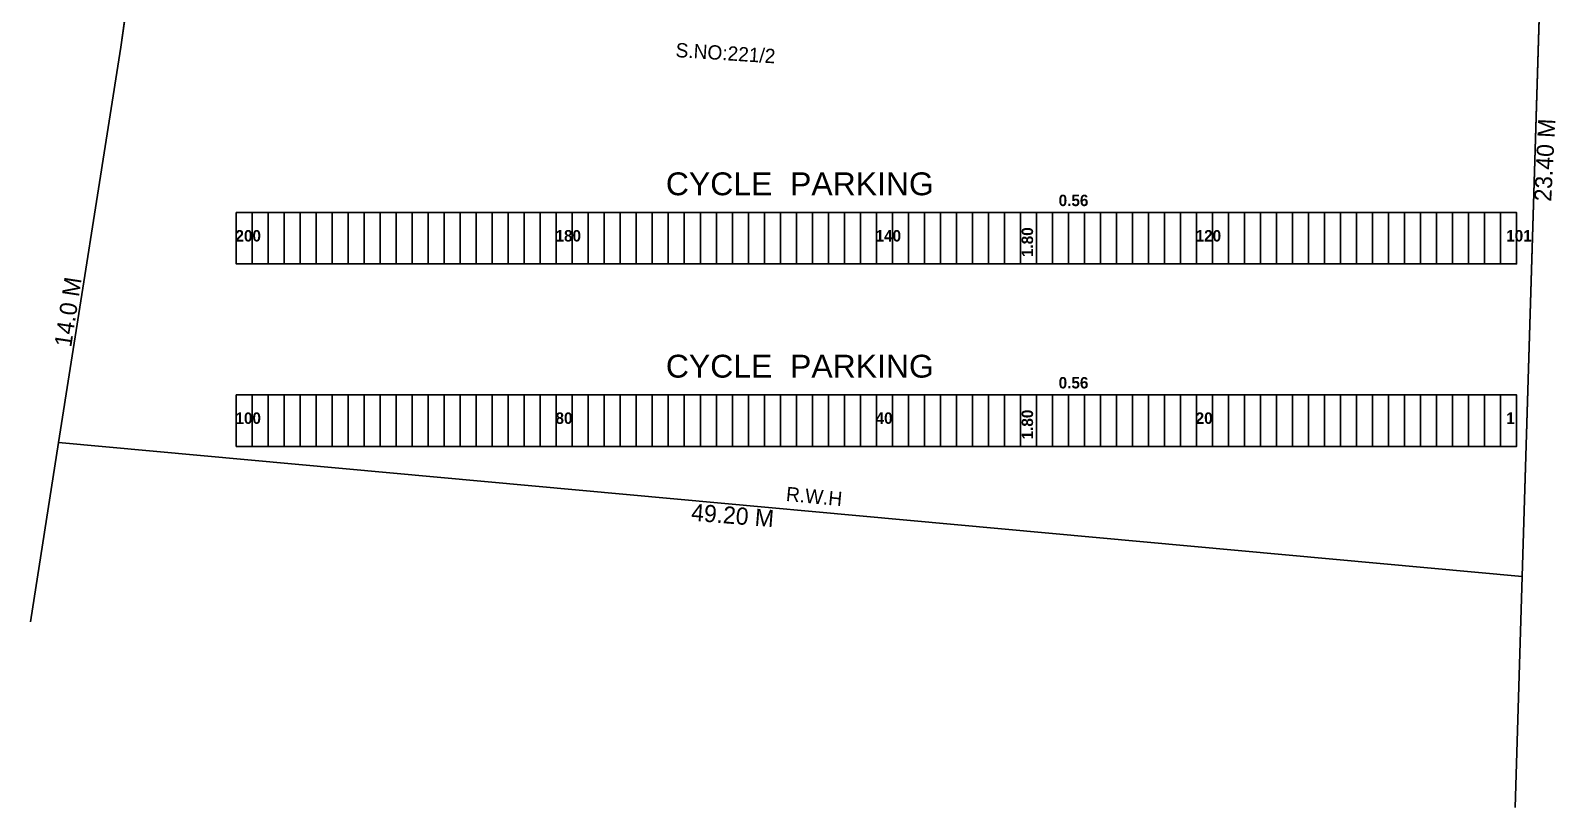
# Model space of a CAD drawing. Header units: metres. Extents: x 6102588 to 6102903, y -6660468 to -6660379.
# Drawn here: x 6102588.2 to 6102641.7, y -6660466.9 to -6660439.7 of the extents above; entities that cross this region are included whole.
import ezdxf

# ---------------------------------------------------------------- set-up
doc = ezdxf.new("R2010")
doc.units = ezdxf.units.M
doc.header["$LTSCALE"] = 500
doc.header["$MEASUREMENT"] = 0
doc.layers.get('0').update_dxf_attribs({"linetype": 'CONTINUOUS'})
doc.layers.add('CYCLE_PARKING', color=250, linetype='CONTINUOUS')
doc.layers.add('PLOT_BOUNDARY', color=70, linetype='CONTINUOUS')
doc.styles.add('gautham', font='arial.ttf')
doc.styles.get("Standard").update_dxf_attribs({"font": 'GOTHIC.TTF'})

msp = doc.modelspace()

# ---------------------------------------------------------------- linework, layer by layer
at = {"linetype": 'ByBlock', "lineweight": 35}
for p, q in [((6102591.37233, -6660440.25122), (6102593.96464, -6660422.23382)), ((6102641.12046, -6660435.38353), (6102640.41738, -6660458.77296)), ((6102591.37233, -6660440.25122), (6102589.19754, -6660454.08127)), ((6102588.21864, -6660460.35461), (6102589.19754, -6660454.08127)), ((6102589.19754, -6660454.08127), (6102640.41738, -6660458.77296)), ((6102640.41738, -6660458.77296), (6102640.17059, -6660466.85183))]:
    msp.add_line(p, q, dxfattribs=at)
at = {"layer": 'CYCLE_PARKING', "lineweight": 35}
for points in [[(6102595.41494, -6660446.03692), (6102595.97494, -6660446.03692), (6102595.97494, -6660447.83692), (6102595.41494, -6660447.83692)], [(6102595.97494, -6660446.03692), (6102596.53494, -6660446.03692), (6102596.53494, -6660447.83692), (6102595.97494, -6660447.83692)], [(6102596.53494, -6660446.03692), (6102597.09494, -6660446.03692), (6102597.09494, -6660447.83692), (6102596.53494, -6660447.83692)], [(6102597.09494, -6660446.03692), (6102597.65494, -6660446.03692), (6102597.65494, -6660447.83692), (6102597.09494, -6660447.83692)], [(6102597.65494, -6660446.03692), (6102598.21494, -6660446.03692), (6102598.21494, -6660447.83692), (6102597.65494, -6660447.83692)], [(6102598.21494, -6660446.03692), (6102598.77494, -6660446.03692), (6102598.77494, -6660447.83692), (6102598.21494, -6660447.83692)], [(6102598.77494, -6660446.03692), (6102599.33494, -6660446.03692), (6102599.33494, -6660447.83692), (6102598.77494, -6660447.83692)], [(6102599.33494, -6660446.03692), (6102599.89494, -6660446.03692), (6102599.89494, -6660447.83692), (6102599.33494, -6660447.83692)], [(6102599.89494, -6660446.03692), (6102600.45494, -6660446.03692), (6102600.45494, -6660447.83692), (6102599.89494, -6660447.83692)], [(6102600.45494, -6660446.03692), (6102601.01494, -6660446.03692), (6102601.01494, -6660447.83692), (6102600.45494, -6660447.83692)], [(6102601.01494, -6660446.03692), (6102601.57494, -6660446.03692), (6102601.57494, -6660447.83692), (6102601.01494, -6660447.83692)], [(6102601.57494, -6660446.03692), (6102602.13494, -6660446.03692), (6102602.13494, -6660447.83692), (6102601.57494, -6660447.83692)], [(6102602.13494, -6660446.03692), (6102602.69494, -6660446.03692), (6102602.69494, -6660447.83692), (6102602.13494, -6660447.83692)], [(6102602.69494, -6660446.03692), (6102603.25494, -6660446.03692), (6102603.25494, -6660447.83692), (6102602.69494, -6660447.83692)], [(6102603.25494, -6660446.03692), (6102603.81494, -6660446.03692), (6102603.81494, -6660447.83692), (6102603.25494, -6660447.83692)], [(6102603.81494, -6660446.03692), (6102604.37494, -6660446.03692), (6102604.37494, -6660447.83692), (6102603.81494, -6660447.83692)], [(6102604.37494, -6660446.03692), (6102604.93494, -6660446.03692), (6102604.93494, -6660447.83692), (6102604.37494, -6660447.83692)], [(6102604.93494, -6660446.03692), (6102605.49494, -6660446.03692), (6102605.49494, -6660447.83692), (6102604.93494, -6660447.83692)], [(6102605.49494, -6660446.03692), (6102606.05494, -6660446.03692), (6102606.05494, -6660447.83692), (6102605.49494, -6660447.83692)], [(6102606.05494, -6660446.03692), (6102606.61494, -6660446.03692), (6102606.61494, -6660447.83692), (6102606.05494, -6660447.83692)], [(6102606.61494, -6660446.03692), (6102607.17494, -6660446.03692), (6102607.17494, -6660447.83692), (6102606.61494, -6660447.83692)], [(6102607.17494, -6660446.03692), (6102607.73494, -6660446.03692), (6102607.73494, -6660447.83692), (6102607.17494, -6660447.83692)], [(6102607.73494, -6660446.03692), (6102608.29494, -6660446.03692), (6102608.29494, -6660447.83692), (6102607.73494, -6660447.83692)], [(6102608.29494, -6660446.03692), (6102608.85494, -6660446.03692), (6102608.85494, -6660447.83692), (6102608.29494, -6660447.83692)], [(6102608.85494, -6660446.03692), (6102609.41494, -6660446.03692), (6102609.41494, -6660447.83692), (6102608.85494, -6660447.83692)], [(6102609.41494, -6660446.03692), (6102609.97494, -6660446.03692), (6102609.97494, -6660447.83692), (6102609.41494, -6660447.83692)], [(6102609.97494, -6660446.03692), (6102610.53494, -6660446.03692), (6102610.53494, -6660447.83692), (6102609.97494, -6660447.83692)], [(6102610.53494, -6660446.03692), (6102611.09494, -6660446.03692), (6102611.09494, -6660447.83692), (6102610.53494, -6660447.83692)], [(6102611.09494, -6660446.03692), (6102611.65494, -6660446.03692), (6102611.65494, -6660447.83692), (6102611.09494, -6660447.83692)], [(6102611.65494, -6660446.03692), (6102612.21494, -6660446.03692), (6102612.21494, -6660447.83692), (6102611.65494, -6660447.83692)], [(6102612.21494, -6660446.03692), (6102612.77494, -6660446.03692), (6102612.77494, -6660447.83692), (6102612.21494, -6660447.83692)], [(6102612.77494, -6660446.03692), (6102613.33494, -6660446.03692), (6102613.33494, -6660447.83692), (6102612.77494, -6660447.83692)], [(6102613.33494, -6660446.03692), (6102613.89494, -6660446.03692), (6102613.89494, -6660447.83692), (6102613.33494, -6660447.83692)], [(6102613.89494, -6660446.03692), (6102614.45494, -6660446.03692), (6102614.45494, -6660447.83692), (6102613.89494, -6660447.83692)], [(6102614.45494, -6660446.03692), (6102615.01494, -6660446.03692), (6102615.01494, -6660447.83692), (6102614.45494, -6660447.83692)], [(6102615.01494, -6660446.03692), (6102615.57494, -6660446.03692), (6102615.57494, -6660447.83692), (6102615.01494, -6660447.83692)], [(6102615.57494, -6660446.03692), (6102616.13494, -6660446.03692), (6102616.13494, -6660447.83692), (6102615.57494, -6660447.83692)], [(6102616.13494, -6660446.03692), (6102616.69494, -6660446.03692), (6102616.69494, -6660447.83692), (6102616.13494, -6660447.83692)], [(6102616.69494, -6660446.03692), (6102617.25494, -6660446.03692), (6102617.25494, -6660447.83692), (6102616.69494, -6660447.83692)], [(6102617.25494, -6660446.03692), (6102617.81494, -6660446.03692), (6102617.81494, -6660447.83692), (6102617.25494, -6660447.83692)], [(6102617.81494, -6660446.03692), (6102618.37494, -6660446.03692), (6102618.37494, -6660447.83692), (6102617.81494, -6660447.83692)], [(6102618.37494, -6660446.03692), (6102618.93494, -6660446.03692), (6102618.93494, -6660447.83692), (6102618.37494, -6660447.83692)], [(6102618.93494, -6660446.03692), (6102619.49494, -6660446.03692), (6102619.49494, -6660447.83692), (6102618.93494, -6660447.83692)], [(6102619.49494, -6660446.03692), (6102620.05494, -6660446.03692), (6102620.05494, -6660447.83692), (6102619.49494, -6660447.83692)], [(6102620.05494, -6660446.03692), (6102620.61494, -6660446.03692), (6102620.61494, -6660447.83692), (6102620.05494, -6660447.83692)], [(6102620.61494, -6660446.03692), (6102621.17494, -6660446.03692), (6102621.17494, -6660447.83692), (6102620.61494, -6660447.83692)], [(6102621.17494, -6660446.03692), (6102621.73494, -6660446.03692), (6102621.73494, -6660447.83692), (6102621.17494, -6660447.83692)], [(6102621.73494, -6660446.03692), (6102622.29494, -6660446.03692), (6102622.29494, -6660447.83692), (6102621.73494, -6660447.83692)], [(6102622.29494, -6660446.03692), (6102622.85494, -6660446.03692), (6102622.85494, -6660447.83692), (6102622.29494, -6660447.83692)], [(6102622.85494, -6660446.03692), (6102623.41494, -6660446.03692), (6102623.41494, -6660447.83692), (6102622.85494, -6660447.83692)], [(6102623.41494, -6660446.03692), (6102623.97494, -6660446.03692), (6102623.97494, -6660447.83692), (6102623.41494, -6660447.83692)], [(6102623.97494, -6660446.03692), (6102624.53494, -6660446.03692), (6102624.53494, -6660447.83692), (6102623.97494, -6660447.83692)], [(6102624.53494, -6660446.03692), (6102625.09494, -6660446.03692), (6102625.09494, -6660447.83692), (6102624.53494, -6660447.83692)], [(6102625.09494, -6660446.03692), (6102625.65494, -6660446.03692), (6102625.65494, -6660447.83692), (6102625.09494, -6660447.83692)], [(6102625.65494, -6660446.03692), (6102626.21494, -6660446.03692), (6102626.21494, -6660447.83692), (6102625.65494, -6660447.83692)], [(6102626.21494, -6660446.03692), (6102626.77494, -6660446.03692), (6102626.77494, -6660447.83692), (6102626.21494, -6660447.83692)], [(6102626.77494, -6660446.03692), (6102627.33494, -6660446.03692), (6102627.33494, -6660447.83692), (6102626.77494, -6660447.83692)], [(6102627.33494, -6660446.03692), (6102627.89494, -6660446.03692), (6102627.89494, -6660447.83692), (6102627.33494, -6660447.83692)], [(6102627.89494, -6660446.03692), (6102628.45494, -6660446.03692), (6102628.45494, -6660447.83692), (6102627.89494, -6660447.83692)], [(6102628.45494, -6660446.03692), (6102629.01494, -6660446.03692), (6102629.01494, -6660447.83692), (6102628.45494, -6660447.83692)], [(6102629.01494, -6660446.03692), (6102629.57494, -6660446.03692), (6102629.57494, -6660447.83692), (6102629.01494, -6660447.83692)], [(6102629.57494, -6660446.03692), (6102630.13494, -6660446.03692), (6102630.13494, -6660447.83692), (6102629.57494, -6660447.83692)], [(6102630.13494, -6660446.03692), (6102630.69494, -6660446.03692), (6102630.69494, -6660447.83692), (6102630.13494, -6660447.83692)], [(6102630.69494, -6660446.03692), (6102631.25494, -6660446.03692), (6102631.25494, -6660447.83692), (6102630.69494, -6660447.83692)], [(6102631.25494, -6660446.03692), (6102631.81494, -6660446.03692), (6102631.81494, -6660447.83692), (6102631.25494, -6660447.83692)], [(6102631.81494, -6660446.03692), (6102632.37494, -6660446.03692), (6102632.37494, -6660447.83692), (6102631.81494, -6660447.83692)], [(6102632.37494, -6660446.03692), (6102632.93494, -6660446.03692), (6102632.93494, -6660447.83692), (6102632.37494, -6660447.83692)], [(6102632.93494, -6660446.03692), (6102633.49494, -6660446.03692), (6102633.49494, -6660447.83692), (6102632.93494, -6660447.83692)], [(6102633.49494, -6660446.03692), (6102634.05494, -6660446.03692), (6102634.05494, -6660447.83692), (6102633.49494, -6660447.83692)], [(6102634.05494, -6660446.03692), (6102634.61494, -6660446.03692), (6102634.61494, -6660447.83692), (6102634.05494, -6660447.83692)], [(6102634.61494, -6660446.03692), (6102635.17494, -6660446.03692), (6102635.17494, -6660447.83692), (6102634.61494, -6660447.83692)], [(6102635.17494, -6660446.03692), (6102635.73494, -6660446.03692), (6102635.73494, -6660447.83692), (6102635.17494, -6660447.83692)], [(6102635.73494, -6660446.03692), (6102636.29494, -6660446.03692), (6102636.29494, -6660447.83692), (6102635.73494, -6660447.83692)], [(6102636.29494, -6660446.03692), (6102636.85494, -6660446.03692), (6102636.85494, -6660447.83692), (6102636.29494, -6660447.83692)], [(6102636.85494, -6660446.03692), (6102637.41494, -6660446.03692), (6102637.41494, -6660447.83692), (6102636.85494, -6660447.83692)], [(6102637.41494, -6660446.03692), (6102637.97494, -6660446.03692), (6102637.97494, -6660447.83692), (6102637.41494, -6660447.83692)], [(6102637.97494, -6660446.03692), (6102638.53494, -6660446.03692), (6102638.53494, -6660447.83692), (6102637.97494, -6660447.83692)], [(6102638.53494, -6660446.03692), (6102639.09494, -6660446.03692), (6102639.09494, -6660447.83692), (6102638.53494, -6660447.83692)], [(6102639.09494, -6660446.03692), (6102639.65494, -6660446.03692), (6102639.65494, -6660447.83692), (6102639.09494, -6660447.83692)], [(6102639.65494, -6660446.03692), (6102640.21494, -6660446.03692), (6102640.21494, -6660447.83692), (6102639.65494, -6660447.83692)], [(6102595.41494, -6660452.41785), (6102595.97494, -6660452.41785), (6102595.97494, -6660454.21785), (6102595.41494, -6660454.21785)], [(6102595.97494, -6660452.41785), (6102596.53494, -6660452.41785), (6102596.53494, -6660454.21785), (6102595.97494, -6660454.21785)], [(6102596.53494, -6660452.41785), (6102597.09494, -6660452.41785), (6102597.09494, -6660454.21785), (6102596.53494, -6660454.21785)], [(6102597.09494, -6660452.41785), (6102597.65494, -6660452.41785), (6102597.65494, -6660454.21785), (6102597.09494, -6660454.21785)], [(6102597.65494, -6660452.41785), (6102598.21494, -6660452.41785), (6102598.21494, -6660454.21785), (6102597.65494, -6660454.21785)], [(6102598.21494, -6660452.41785), (6102598.77494, -6660452.41785), (6102598.77494, -6660454.21785), (6102598.21494, -6660454.21785)], [(6102598.77494, -6660452.41785), (6102599.33494, -6660452.41785), (6102599.33494, -6660454.21785), (6102598.77494, -6660454.21785)], [(6102599.33494, -6660452.41785), (6102599.89494, -6660452.41785), (6102599.89494, -6660454.21785), (6102599.33494, -6660454.21785)], [(6102599.89494, -6660452.41785), (6102600.45494, -6660452.41785), (6102600.45494, -6660454.21785), (6102599.89494, -6660454.21785)], [(6102600.45494, -6660452.41785), (6102601.01494, -6660452.41785), (6102601.01494, -6660454.21785), (6102600.45494, -6660454.21785)], [(6102601.01494, -6660452.41785), (6102601.57494, -6660452.41785), (6102601.57494, -6660454.21785), (6102601.01494, -6660454.21785)], [(6102601.57494, -6660452.41785), (6102602.13494, -6660452.41785), (6102602.13494, -6660454.21785), (6102601.57494, -6660454.21785)], [(6102602.13494, -6660452.41785), (6102602.69494, -6660452.41785), (6102602.69494, -6660454.21785), (6102602.13494, -6660454.21785)], [(6102602.69494, -6660452.41785), (6102603.25494, -6660452.41785), (6102603.25494, -6660454.21785), (6102602.69494, -6660454.21785)], [(6102603.25494, -6660452.41785), (6102603.81494, -6660452.41785), (6102603.81494, -6660454.21785), (6102603.25494, -6660454.21785)], [(6102603.81494, -6660452.41785), (6102604.37494, -6660452.41785), (6102604.37494, -6660454.21785), (6102603.81494, -6660454.21785)], [(6102604.37494, -6660452.41785), (6102604.93494, -6660452.41785), (6102604.93494, -6660454.21785), (6102604.37494, -6660454.21785)], [(6102604.93494, -6660452.41785), (6102605.49494, -6660452.41785), (6102605.49494, -6660454.21785), (6102604.93494, -6660454.21785)], [(6102605.49494, -6660452.41785), (6102606.05494, -6660452.41785), (6102606.05494, -6660454.21785), (6102605.49494, -6660454.21785)], [(6102606.05494, -6660452.41785), (6102606.61494, -6660452.41785), (6102606.61494, -6660454.21785), (6102606.05494, -6660454.21785)], [(6102606.61494, -6660452.41785), (6102607.17494, -6660452.41785), (6102607.17494, -6660454.21785), (6102606.61494, -6660454.21785)], [(6102607.17494, -6660452.41785), (6102607.73494, -6660452.41785), (6102607.73494, -6660454.21785), (6102607.17494, -6660454.21785)], [(6102607.73494, -6660452.41785), (6102608.29494, -6660452.41785), (6102608.29494, -6660454.21785), (6102607.73494, -6660454.21785)], [(6102608.29494, -6660452.41785), (6102608.85494, -6660452.41785), (6102608.85494, -6660454.21785), (6102608.29494, -6660454.21785)], [(6102608.85494, -6660452.41785), (6102609.41494, -6660452.41785), (6102609.41494, -6660454.21785), (6102608.85494, -6660454.21785)], [(6102609.41494, -6660452.41785), (6102609.97494, -6660452.41785), (6102609.97494, -6660454.21785), (6102609.41494, -6660454.21785)], [(6102609.97494, -6660452.41785), (6102610.53494, -6660452.41785), (6102610.53494, -6660454.21785), (6102609.97494, -6660454.21785)], [(6102610.53494, -6660452.41785), (6102611.09494, -6660452.41785), (6102611.09494, -6660454.21785), (6102610.53494, -6660454.21785)], [(6102611.09494, -6660452.41785), (6102611.65494, -6660452.41785), (6102611.65494, -6660454.21785), (6102611.09494, -6660454.21785)], [(6102611.65494, -6660452.41785), (6102612.21494, -6660452.41785), (6102612.21494, -6660454.21785), (6102611.65494, -6660454.21785)], [(6102612.21494, -6660452.41785), (6102612.77494, -6660452.41785), (6102612.77494, -6660454.21785), (6102612.21494, -6660454.21785)], [(6102612.77494, -6660452.41785), (6102613.33494, -6660452.41785), (6102613.33494, -6660454.21785), (6102612.77494, -6660454.21785)], [(6102613.33494, -6660452.41785), (6102613.89494, -6660452.41785), (6102613.89494, -6660454.21785), (6102613.33494, -6660454.21785)], [(6102613.89494, -6660452.41785), (6102614.45494, -6660452.41785), (6102614.45494, -6660454.21785), (6102613.89494, -6660454.21785)], [(6102614.45494, -6660452.41785), (6102615.01494, -6660452.41785), (6102615.01494, -6660454.21785), (6102614.45494, -6660454.21785)], [(6102615.01494, -6660452.41785), (6102615.57494, -6660452.41785), (6102615.57494, -6660454.21785), (6102615.01494, -6660454.21785)], [(6102615.57494, -6660452.41785), (6102616.13494, -6660452.41785), (6102616.13494, -6660454.21785), (6102615.57494, -6660454.21785)], [(6102616.13494, -6660452.41785), (6102616.69494, -6660452.41785), (6102616.69494, -6660454.21785), (6102616.13494, -6660454.21785)], [(6102616.69494, -6660452.41785), (6102617.25494, -6660452.41785), (6102617.25494, -6660454.21785), (6102616.69494, -6660454.21785)], [(6102617.25494, -6660452.41785), (6102617.81494, -6660452.41785), (6102617.81494, -6660454.21785), (6102617.25494, -6660454.21785)], [(6102617.81494, -6660452.41785), (6102618.37494, -6660452.41785), (6102618.37494, -6660454.21785), (6102617.81494, -6660454.21785)], [(6102618.37494, -6660452.41785), (6102618.93494, -6660452.41785), (6102618.93494, -6660454.21785), (6102618.37494, -6660454.21785)], [(6102618.93494, -6660452.41785), (6102619.49494, -6660452.41785), (6102619.49494, -6660454.21785), (6102618.93494, -6660454.21785)], [(6102619.49494, -6660452.41785), (6102620.05494, -6660452.41785), (6102620.05494, -6660454.21785), (6102619.49494, -6660454.21785)], [(6102620.05494, -6660452.41785), (6102620.61494, -6660452.41785), (6102620.61494, -6660454.21785), (6102620.05494, -6660454.21785)], [(6102620.61494, -6660452.41785), (6102621.17494, -6660452.41785), (6102621.17494, -6660454.21785), (6102620.61494, -6660454.21785)], [(6102621.17494, -6660452.41785), (6102621.73494, -6660452.41785), (6102621.73494, -6660454.21785), (6102621.17494, -6660454.21785)], [(6102621.73494, -6660452.41785), (6102622.29494, -6660452.41785), (6102622.29494, -6660454.21785), (6102621.73494, -6660454.21785)], [(6102622.29494, -6660452.41785), (6102622.85494, -6660452.41785), (6102622.85494, -6660454.21785), (6102622.29494, -6660454.21785)], [(6102622.85494, -6660452.41785), (6102623.41494, -6660452.41785), (6102623.41494, -6660454.21785), (6102622.85494, -6660454.21785)], [(6102623.41494, -6660452.41785), (6102623.97494, -6660452.41785), (6102623.97494, -6660454.21785), (6102623.41494, -6660454.21785)], [(6102623.97494, -6660452.41785), (6102624.53494, -6660452.41785), (6102624.53494, -6660454.21785), (6102623.97494, -6660454.21785)], [(6102624.53494, -6660452.41785), (6102625.09494, -6660452.41785), (6102625.09494, -6660454.21785), (6102624.53494, -6660454.21785)], [(6102625.09494, -6660452.41785), (6102625.65494, -6660452.41785), (6102625.65494, -6660454.21785), (6102625.09494, -6660454.21785)], [(6102625.65494, -6660452.41785), (6102626.21494, -6660452.41785), (6102626.21494, -6660454.21785), (6102625.65494, -6660454.21785)], [(6102626.21494, -6660452.41785), (6102626.77494, -6660452.41785), (6102626.77494, -6660454.21785), (6102626.21494, -6660454.21785)], [(6102626.77494, -6660452.41785), (6102627.33494, -6660452.41785), (6102627.33494, -6660454.21785), (6102626.77494, -6660454.21785)], [(6102627.33494, -6660452.41785), (6102627.89494, -6660452.41785), (6102627.89494, -6660454.21785), (6102627.33494, -6660454.21785)], [(6102627.89494, -6660452.41785), (6102628.45494, -6660452.41785), (6102628.45494, -6660454.21785), (6102627.89494, -6660454.21785)], [(6102628.45494, -6660452.41785), (6102629.01494, -6660452.41785), (6102629.01494, -6660454.21785), (6102628.45494, -6660454.21785)], [(6102629.01494, -6660452.41785), (6102629.57494, -6660452.41785), (6102629.57494, -6660454.21785), (6102629.01494, -6660454.21785)], [(6102629.57494, -6660452.41785), (6102630.13494, -6660452.41785), (6102630.13494, -6660454.21785), (6102629.57494, -6660454.21785)], [(6102630.13494, -6660452.41785), (6102630.69494, -6660452.41785), (6102630.69494, -6660454.21785), (6102630.13494, -6660454.21785)], [(6102630.69494, -6660452.41785), (6102631.25494, -6660452.41785), (6102631.25494, -6660454.21785), (6102630.69494, -6660454.21785)], [(6102631.25494, -6660452.41785), (6102631.81494, -6660452.41785), (6102631.81494, -6660454.21785), (6102631.25494, -6660454.21785)], [(6102631.81494, -6660452.41785), (6102632.37494, -6660452.41785), (6102632.37494, -6660454.21785), (6102631.81494, -6660454.21785)], [(6102632.37494, -6660452.41785), (6102632.93494, -6660452.41785), (6102632.93494, -6660454.21785), (6102632.37494, -6660454.21785)], [(6102632.93494, -6660452.41785), (6102633.49494, -6660452.41785), (6102633.49494, -6660454.21785), (6102632.93494, -6660454.21785)], [(6102633.49494, -6660452.41785), (6102634.05494, -6660452.41785), (6102634.05494, -6660454.21785), (6102633.49494, -6660454.21785)], [(6102634.05494, -6660452.41785), (6102634.61494, -6660452.41785), (6102634.61494, -6660454.21785), (6102634.05494, -6660454.21785)], [(6102634.61494, -6660452.41785), (6102635.17494, -6660452.41785), (6102635.17494, -6660454.21785), (6102634.61494, -6660454.21785)], [(6102635.17494, -6660452.41785), (6102635.73494, -6660452.41785), (6102635.73494, -6660454.21785), (6102635.17494, -6660454.21785)], [(6102635.73494, -6660452.41785), (6102636.29494, -6660452.41785), (6102636.29494, -6660454.21785), (6102635.73494, -6660454.21785)], [(6102636.29494, -6660452.41785), (6102636.85494, -6660452.41785), (6102636.85494, -6660454.21785), (6102636.29494, -6660454.21785)], [(6102636.85494, -6660452.41785), (6102637.41494, -6660452.41785), (6102637.41494, -6660454.21785), (6102636.85494, -6660454.21785)], [(6102637.41494, -6660452.41785), (6102637.97494, -6660452.41785), (6102637.97494, -6660454.21785), (6102637.41494, -6660454.21785)], [(6102637.97494, -6660452.41785), (6102638.53494, -6660452.41785), (6102638.53494, -6660454.21785), (6102637.97494, -6660454.21785)], [(6102638.53494, -6660452.41785), (6102639.09494, -6660452.41785), (6102639.09494, -6660454.21785), (6102638.53494, -6660454.21785)], [(6102639.09494, -6660452.41785), (6102639.65494, -6660452.41785), (6102639.65494, -6660454.21785), (6102639.09494, -6660454.21785)], [(6102639.65494, -6660452.41785), (6102640.21494, -6660452.41785), (6102640.21494, -6660454.21785), (6102639.65494, -6660454.21785)]]:
    msp.add_lwpolyline(points, close=True, dxfattribs=at)
at = {"layer": 'PLOT_BOUNDARY', "lineweight": 35}
msp.add_lwpolyline([(6102593.96464, -6660422.23382), (6102635.80977, -6660425.92799), (6102636.66743, -6660390.48693), (6102642.45452, -6660391.00357), (6102686.4619, -6660391.10385), (6102689.72046, -6660435.38412), (6102641.12046, -6660435.38353), (6102640.41738, -6660458.77296), (6102589.19754, -6660454.08127), (6102591.37233, -6660440.25122)], close=True, dxfattribs=at)

# ---------------------------------------------------------------- texts
at = {"color": 7, "style": 'gautham'}
for p in [(6102610.44804, -6660445.43242), (6102610.44804, -6660451.81336)]:
    msp.add_text('CYCLE  PARKING', height=0.8, dxfattribs=at).set_placement(p)
at = {"color": 0, "lineweight": 50, "attachment_point": 2}
for s, insert, char_height, width, rotation in [('{\\C256;S.NO:221/2}', (6102612.55265, -6660440.20895), 0.5, 9.2936874, 356.35771), ('{\\C256;23.40 M}', (6102640.90373, -6660444.18534), 0.6, 3.5457304, 87.052963), ('{\\C256;14.0 M}', (6102589.22994, -6660449.47191), 0.6, 3.5457304, 81.385323), ('{\\C256;49.20 M}', (6102612.81048, -6660456.3341), 0.6, 3.5457304, 355.417688)]:
    msp.add_mtext(s, dxfattribs=dict(at, insert=insert, char_height=char_height, width=width, rotation=rotation))
at = {"linetype": 'ByBlock', "lineweight": 40, "char_height": 0.4, "width": 2.2967814, "attachment_point": 1, "style": 'gautham'}
for s, insert in [('{\\fComic Sans MS|b1|i0|c0|p66;0.56}', (6102624.193, -6660445.41253)), ('{\\fComic Sans MS|b1|i0|c0|p66;200}', (6102595.38689, -6660446.65103)), ('{\\fComic Sans MS|b1|i0|c0|p66;180}', (6102606.58689, -6660446.65103)), ('{\\fComic Sans MS|b1|i0|c0|p66;140}', (6102617.78689, -6660446.65103)), ('{\\fComic Sans MS|b1|i0|c0|p66;120}', (6102628.98689, -6660446.65103)), ('{\\fComic Sans MS|b1|i0|c0|p66;101}', (6102639.85428, -6660446.65103)), ('{\\fComic Sans MS|b1|i0|c0|p66;0.56}', (6102624.193, -6660451.79346)), ('{\\fComic Sans MS|b1|i0|c0|p66;100}', (6102595.38689, -6660453.03197)), ('{\\fComic Sans MS|b1|i0|c0|p66;80}', (6102606.58689, -6660453.03197)), ('{\\fComic Sans MS|b1|i0|c0|p66;40}', (6102617.78689, -6660453.03197)), ('{\\fComic Sans MS|b1|i0|c0|p66;20}', (6102628.98689, -6660453.03197)), ('{\\fComic Sans MS|b1|i0|c0|p66;1}', (6102639.85428, -6660453.03197))]:
    msp.add_mtext(s, dxfattribs=dict(at, insert=insert))
at = {"linetype": 'ByBlock', "lineweight": 40, "char_height": 0.4, "width": 2.2967814, "attachment_point": 1, "rotation": 90, "style": 'gautham'}
for insert in [(6102622.89777, -6660447.59478), (6102622.89777, -6660453.97571)]:
    msp.add_mtext('{\\fComic Sans MS|b1|i0|c0|p66;1.80}', dxfattribs=dict(at, insert=insert))
at = {"color": 0, "linetype": 'ByBlock', "lineweight": 50, "insert": (6102614.68282, -6660455.62879), "char_height": 0.5, "width": 2.8976828, "attachment_point": 1, "rotation": 354.551379}
msp.add_mtext('R.W.H', dxfattribs=at)

doc.saveas('drawing.dxf')
